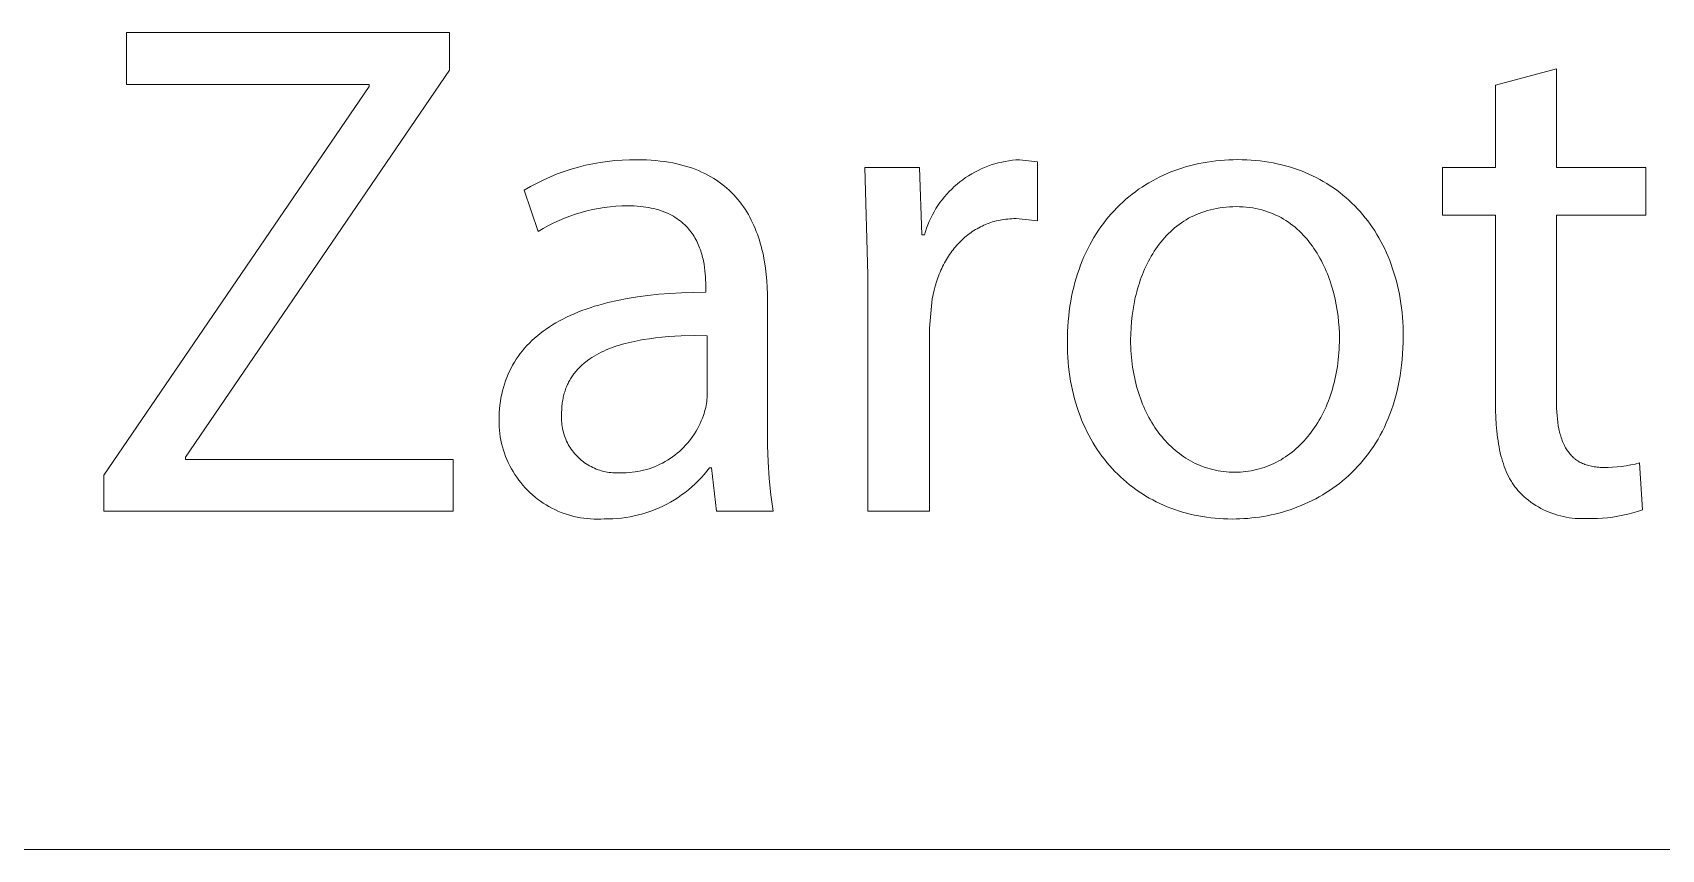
# Model space of a CAD drawing. Header units: millimetres. Extents: x 2840 to 6121, y 744 to 3036.
# Drawn here: x 5565.2 to 5640.5, y 744.1 to 781.8 of the extents above; entities that cross this region are included whole.
import ezdxf

# ---------------------------------------------------------------- set-up
doc = ezdxf.new("R2010")
doc.units = ezdxf.units.MM
doc.header["$MEASUREMENT"] = 0
doc.layers.add('Domyślny', color=7, linetype='Continuous', true_color=0x000000)

msp = doc.modelspace()

# ---------------------------------------------------------------- linework, layer by layer
at = {"layer": 'Domyślny', "color": 18, "lineweight": 15, "true_color": 0x000000}
for p, q in [((5569.53, 779.434), (5569.53, 781.827)), ((5569.53, 781.827), (5584.477, 781.827)), ((5584.477, 781.827), (5584.477, 780.09)), ((5584.477, 780.09), (5572.261, 762.193)), ((5632.861, 779.398), (5635.68, 780.152)), ((5635.68, 780.152), (5635.68, 775.596)), ((5568.481, 761.363), (5580.762, 779.336)), ((5580.762, 779.434), (5569.53, 779.434)), ((5580.762, 779.336), (5580.762, 779.434)), ((5632.861, 775.596), (5632.861, 779.398)), ((5589.463, 775.289), (5589.785, 775.406)), ((5589.785, 775.406), (5590.11, 775.512)), ((5590.11, 775.512), (5590.439, 775.607)), ((5590.439, 775.607), (5590.771, 775.691)), ((5590.771, 775.691), (5591.106, 775.763)), ((5591.106, 775.763), (5591.443, 775.823)), ((5591.443, 775.823), (5591.782, 775.872)), ((5591.782, 775.872), (5592.122, 775.908)), ((5592.122, 775.908), (5592.464, 775.933)), ((5592.464, 775.933), (5592.806, 775.947)), ((5592.806, 775.947), (5593.149, 775.948)), ((5593.149, 775.948), (5593.373, 775.945)), ((5593.373, 775.945), (5593.593, 775.938)), ((5593.593, 775.938), (5593.807, 775.926)), ((5593.807, 775.926), (5594.016, 775.91)), ((5594.016, 775.91), (5594.22, 775.889)), ((5594.22, 775.889), (5594.419, 775.863)), ((5594.419, 775.863), (5594.612, 775.833)), ((5594.612, 775.833), (5594.801, 775.799)), ((5594.801, 775.799), (5594.985, 775.76)), ((5594.985, 775.76), (5595.164, 775.718)), ((5595.164, 775.718), (5595.338, 775.671)), ((5595.338, 775.671), (5595.508, 775.62)), ((5595.508, 775.62), (5595.672, 775.566)), ((5595.672, 775.566), (5595.833, 775.507)), ((5595.833, 775.507), (5595.988, 775.445)), ((5595.988, 775.445), (5596.139, 775.379)), ((5596.139, 775.379), (5596.286, 775.31)), ((5596.286, 775.31), (5596.428, 775.237)), ((5603.82, 770.625), (5603.689, 775.596)), ((5603.689, 775.596), (5606.213, 775.596)), ((5606.213, 775.596), (5606.322, 772.471)), ((5608.631, 775.296), (5608.776, 775.378)), ((5608.776, 775.378), (5608.924, 775.454)), ((5608.924, 775.454), (5609.074, 775.525)), ((5609.074, 775.525), (5609.227, 775.591)), ((5609.227, 775.591), (5609.382, 775.652)), ((5609.382, 775.652), (5609.539, 775.707)), ((5609.539, 775.707), (5609.698, 775.757)), ((5609.698, 775.757), (5609.859, 775.801)), ((5609.859, 775.801), (5610.021, 775.839)), ((5610.021, 775.839), (5610.184, 775.872)), ((5610.184, 775.872), (5610.348, 775.899)), ((5610.348, 775.899), (5610.514, 775.92)), ((5610.514, 775.92), (5610.679, 775.936)), ((5610.679, 775.936), (5610.845, 775.946)), ((5610.845, 775.946), (5611.676, 775.858)), ((5611.676, 775.858), (5611.676, 773.127)), ((5617.5, 775.233), (5617.674, 775.31)), ((5617.674, 775.31), (5617.85, 775.382)), ((5617.85, 775.382), (5618.028, 775.451)), ((5618.028, 775.451), (5618.208, 775.515)), ((5618.208, 775.515), (5618.391, 775.574)), ((5618.391, 775.574), (5618.575, 775.63)), ((5618.575, 775.63), (5618.762, 775.681)), ((5618.762, 775.681), (5618.951, 775.728)), ((5618.951, 775.728), (5619.141, 775.77)), ((5619.141, 775.77), (5619.334, 775.808)), ((5619.334, 775.808), (5619.528, 775.842)), ((5619.528, 775.842), (5619.724, 775.871)), ((5619.724, 775.871), (5619.922, 775.896)), ((5619.922, 775.896), (5620.121, 775.916)), ((5620.121, 775.916), (5620.322, 775.932)), ((5620.322, 775.932), (5620.524, 775.943)), ((5620.524, 775.943), (5620.728, 775.95)), ((5620.728, 775.95), (5620.933, 775.952)), ((5620.933, 775.952), (5621.146, 775.95)), ((5621.146, 775.95), (5621.357, 775.943)), ((5621.357, 775.943), (5621.566, 775.931)), ((5621.566, 775.931), (5621.772, 775.914)), ((5621.772, 775.914), (5621.976, 775.892)), ((5621.976, 775.892), (5622.178, 775.866)), ((5622.178, 775.866), (5622.377, 775.835)), ((5622.377, 775.835), (5622.574, 775.8)), ((5622.574, 775.8), (5622.768, 775.76)), ((5622.768, 775.76), (5622.96, 775.716)), ((5622.96, 775.716), (5623.149, 775.667)), ((5623.149, 775.667), (5623.336, 775.614)), ((5623.336, 775.614), (5623.52, 775.556)), ((5623.52, 775.556), (5623.702, 775.494)), ((5623.702, 775.494), (5623.881, 775.428)), ((5623.881, 775.428), (5624.057, 775.357)), ((5624.057, 775.357), (5624.23, 775.283)), ((5630.403, 773.389), (5630.403, 775.596)), ((5630.403, 775.596), (5632.861, 775.596)), ((5635.68, 775.596), (5639.821, 775.596)), ((5639.821, 775.596), (5639.821, 773.389)), ((5587.926, 774.538), (5588.223, 774.71)), ((5588.223, 774.71), (5588.525, 774.87)), ((5588.525, 774.87), (5588.833, 775.021)), ((5588.833, 775.021), (5589.145, 775.16)), ((5589.145, 775.16), (5589.463, 775.289)), ((5596.428, 775.237), (5596.566, 775.16)), ((5596.566, 775.16), (5596.7, 775.08)), ((5596.7, 775.08), (5596.829, 774.997)), ((5596.829, 774.997), (5596.954, 774.911)), ((5596.954, 774.911), (5597.075, 774.822)), ((5597.075, 774.822), (5597.192, 774.729)), ((5597.192, 774.729), (5597.305, 774.634)), ((5597.305, 774.634), (5597.414, 774.536)), ((5607.589, 774.474), (5607.706, 774.592)), ((5607.706, 774.592), (5607.827, 774.706)), ((5607.827, 774.706), (5607.952, 774.816)), ((5607.952, 774.816), (5608.081, 774.922)), ((5608.081, 774.922), (5608.214, 775.022)), ((5608.214, 775.022), (5608.349, 775.119)), ((5608.349, 775.119), (5608.489, 775.21)), ((5608.489, 775.21), (5608.631, 775.296)), ((5616.202, 774.471), (5616.355, 774.58)), ((5616.355, 774.58), (5616.511, 774.686)), ((5616.511, 774.686), (5616.669, 774.787)), ((5616.669, 774.787), (5616.83, 774.885)), ((5616.83, 774.885), (5616.994, 774.978)), ((5616.994, 774.978), (5617.16, 775.067)), ((5617.16, 775.067), (5617.329, 775.152)), ((5617.329, 775.152), (5617.5, 775.233)), ((5624.23, 775.283), (5624.401, 775.204)), ((5624.401, 775.204), (5624.569, 775.121)), ((5624.569, 775.121), (5624.734, 775.033)), ((5624.734, 775.033), (5624.896, 774.942)), ((5624.896, 774.942), (5625.055, 774.847)), ((5625.055, 774.847), (5625.211, 774.748)), ((5625.211, 774.748), (5625.364, 774.645)), ((5625.364, 774.645), (5625.514, 774.538)), ((5588.582, 772.626), (5587.926, 774.538)), ((5592.45, 773.812), (5592.177, 773.798)), ((5592.723, 773.817), (5592.45, 773.812)), ((5592.873, 773.816), (5592.723, 773.817)), ((5593.018, 773.81), (5592.873, 773.816)), ((5593.16, 773.802), (5593.018, 773.81)), ((5593.298, 773.79), (5593.16, 773.802)), ((5597.414, 774.536), (5597.519, 774.434)), ((5597.519, 774.434), (5597.621, 774.331)), ((5597.621, 774.331), (5597.718, 774.224)), ((5597.718, 774.224), (5597.812, 774.115)), ((5597.812, 774.115), (5597.902, 774.004)), ((5597.902, 774.004), (5597.989, 773.89)), ((5597.989, 773.89), (5598.072, 773.773)), ((5606.978, 773.686), (5607.068, 773.826)), ((5607.068, 773.826), (5607.163, 773.963)), ((5607.163, 773.963), (5607.263, 774.096)), ((5607.263, 774.096), (5607.367, 774.226)), ((5607.367, 774.226), (5607.476, 774.352)), ((5607.476, 774.352), (5607.589, 774.474)), ((5615.347, 773.729), (5615.482, 773.862)), ((5615.482, 773.862), (5615.62, 773.992)), ((5615.62, 773.992), (5615.761, 774.118)), ((5615.761, 774.118), (5615.905, 774.239)), ((5615.905, 774.239), (5616.052, 774.357)), ((5616.052, 774.357), (5616.202, 774.471)), ((5625.514, 774.538), (5625.661, 774.427)), ((5625.661, 774.427), (5625.805, 774.312)), ((5625.805, 774.312), (5625.945, 774.194)), ((5625.945, 774.194), (5626.083, 774.072)), ((5626.083, 774.072), (5626.217, 773.946)), ((5626.217, 773.946), (5626.348, 773.817)), ((5626.348, 773.817), (5626.476, 773.684)), ((5589.544, 773.139), (5589.297, 773.023)), ((5589.795, 773.246), (5589.544, 773.139)), ((5590.05, 773.344), (5589.795, 773.246)), ((5590.308, 773.433), (5590.05, 773.344)), ((5590.568, 773.513), (5590.308, 773.433)), ((5590.832, 773.583), (5590.568, 773.513)), ((5591.098, 773.645), (5590.832, 773.583)), ((5591.365, 773.697), (5591.098, 773.645)), ((5591.635, 773.74), (5591.365, 773.697)), ((5591.906, 773.774), (5591.635, 773.74)), ((5592.177, 773.798), (5591.906, 773.774)), ((5593.431, 773.776), (5593.298, 773.79)), ((5593.561, 773.758), (5593.431, 773.776)), ((5593.687, 773.737), (5593.561, 773.758)), ((5593.809, 773.713), (5593.687, 773.737)), ((5593.927, 773.687), (5593.809, 773.713)), ((5594.042, 773.657), (5593.927, 773.687)), ((5594.153, 773.625), (5594.042, 773.657)), ((5594.26, 773.591), (5594.153, 773.625)), ((5594.364, 773.554), (5594.26, 773.591)), ((5594.464, 773.514), (5594.364, 773.554)), ((5594.561, 773.472), (5594.464, 773.514)), ((5594.655, 773.428), (5594.561, 773.472)), ((5594.745, 773.381), (5594.655, 773.428)), ((5594.832, 773.333), (5594.745, 773.381)), ((5594.916, 773.282), (5594.832, 773.333)), ((5594.997, 773.23), (5594.916, 773.282)), ((5595.074, 773.175), (5594.997, 773.23)), ((5595.149, 773.119), (5595.074, 773.175)), ((5595.221, 773.061), (5595.149, 773.119)), ((5595.289, 773.001), (5595.221, 773.061)), ((5598.072, 773.773), (5598.151, 773.655)), ((5598.151, 773.655), (5598.227, 773.534)), ((5598.227, 773.534), (5598.3, 773.411)), ((5598.3, 773.411), (5598.369, 773.287)), ((5598.369, 773.287), (5598.435, 773.16)), ((5598.435, 773.16), (5598.498, 773.031)), ((5606.603, 772.944), (5606.668, 773.097)), ((5606.668, 773.097), (5606.738, 773.248)), ((5606.738, 773.248), (5606.813, 773.397)), ((5606.813, 773.397), (5606.893, 773.543)), ((5606.893, 773.543), (5606.978, 773.686)), ((5609.599, 773.069), (5609.515, 773.042)), ((5609.684, 773.093), (5609.599, 773.069)), ((5609.77, 773.116), (5609.684, 773.093)), ((5609.856, 773.136), (5609.77, 773.116)), ((5609.944, 773.155), (5609.856, 773.136)), ((5610.033, 773.171), (5609.944, 773.155)), ((5610.123, 773.185), (5610.033, 773.171)), ((5610.214, 773.197), (5610.123, 773.185)), ((5610.306, 773.207), (5610.214, 773.197)), ((5610.398, 773.215), (5610.306, 773.207)), ((5610.492, 773.221), (5610.398, 773.215)), ((5610.586, 773.224), (5610.492, 773.221)), ((5610.682, 773.225), (5610.586, 773.224)), ((5611.676, 773.127), (5610.682, 773.225)), ((5614.723, 773.003), (5614.841, 773.156)), ((5614.841, 773.156), (5614.963, 773.305)), ((5614.963, 773.305), (5615.088, 773.45)), ((5615.088, 773.45), (5615.216, 773.591)), ((5615.216, 773.591), (5615.347, 773.729)), ((5618.44, 773.102), (5618.331, 773.03)), ((5618.552, 773.172), (5618.44, 773.102)), ((5618.667, 773.238), (5618.552, 773.172)), ((5618.784, 773.3), (5618.667, 773.238)), ((5618.904, 773.359), (5618.784, 773.3)), ((5619.026, 773.415), (5618.904, 773.359)), ((5619.151, 773.467), (5619.026, 773.415)), ((5619.279, 773.515), (5619.151, 773.467)), ((5619.41, 773.559), (5619.279, 773.515)), ((5619.543, 773.6), (5619.41, 773.559)), ((5619.679, 773.636), (5619.543, 773.6)), ((5619.818, 773.669), (5619.679, 773.636)), ((5619.96, 773.697), (5619.818, 773.669)), ((5620.104, 773.722), (5619.96, 773.697)), ((5620.251, 773.742), (5620.104, 773.722)), ((5620.401, 773.757), (5620.251, 773.742)), ((5620.554, 773.769), (5620.401, 773.757)), ((5620.709, 773.776), (5620.554, 773.769)), ((5620.868, 773.778), (5620.709, 773.776)), ((5621.027, 773.775), (5620.868, 773.778)), ((5621.182, 773.768), (5621.027, 773.775)), ((5621.335, 773.756), (5621.182, 773.768)), ((5621.485, 773.739), (5621.335, 773.756)), ((5621.632, 773.718), (5621.485, 773.739)), ((5621.776, 773.691), (5621.632, 773.718)), ((5621.917, 773.661), (5621.776, 773.691)), ((5622.055, 773.626), (5621.917, 773.661)), ((5622.19, 773.587), (5622.055, 773.626)), ((5622.322, 773.544), (5622.19, 773.587)), ((5622.452, 773.497), (5622.322, 773.544)), ((5622.578, 773.446), (5622.452, 773.497)), ((5622.702, 773.391), (5622.578, 773.446)), ((5622.823, 773.332), (5622.702, 773.391)), ((5622.941, 773.269), (5622.823, 773.332)), ((5623.057, 773.203), (5622.941, 773.269)), ((5623.169, 773.134), (5623.057, 773.203)), ((5623.279, 773.061), (5623.169, 773.134)), ((5623.386, 772.985), (5623.279, 773.061)), ((5626.476, 773.684), (5626.6, 773.547)), ((5626.6, 773.547), (5626.721, 773.407)), ((5626.721, 773.407), (5626.838, 773.263)), ((5626.838, 773.263), (5626.952, 773.116)), ((5626.952, 773.116), (5627.063, 772.966)), ((5632.861, 773.389), (5630.403, 773.389)), ((5632.861, 764.714), (5632.861, 773.389)), ((5639.821, 773.389), (5635.68, 773.389)), ((5635.68, 773.389), (5635.68, 764.823)), ((5588.815, 772.767), (5588.582, 772.626)), ((5589.054, 772.899), (5588.815, 772.767)), ((5589.297, 773.023), (5589.054, 772.899)), ((5595.355, 772.939), (5595.289, 773.001)), ((5595.418, 772.877), (5595.355, 772.939)), ((5595.479, 772.812), (5595.418, 772.877)), ((5595.537, 772.747), (5595.479, 772.812)), ((5595.592, 772.68), (5595.537, 772.747)), ((5595.644, 772.612), (5595.592, 772.68)), ((5595.695, 772.542), (5595.644, 772.612)), ((5595.742, 772.472), (5595.695, 772.542)), ((5595.787, 772.401), (5595.742, 772.472)), ((5595.83, 772.329), (5595.787, 772.401)), ((5595.871, 772.256), (5595.83, 772.329)), ((5598.498, 773.031), (5598.558, 772.901)), ((5598.558, 772.901), (5598.615, 772.769)), ((5598.615, 772.769), (5598.668, 772.635)), ((5598.668, 772.635), (5598.719, 772.5)), ((5598.719, 772.5), (5598.766, 772.364)), ((5598.766, 772.364), (5598.811, 772.226)), ((5606.322, 772.471), (5606.442, 772.471)), ((5606.442, 772.471), (5606.49, 772.631)), ((5606.49, 772.631), (5606.544, 772.788)), ((5606.544, 772.788), (5606.603, 772.944)), ((5608.251, 772.303), (5608.186, 772.244)), ((5608.316, 772.361), (5608.251, 772.303)), ((5608.382, 772.416), (5608.316, 772.361)), ((5608.45, 772.471), (5608.382, 772.416)), ((5608.519, 772.523), (5608.45, 772.471)), ((5608.589, 772.574), (5608.519, 772.523)), ((5608.66, 772.623), (5608.589, 772.574)), ((5608.732, 772.67), (5608.66, 772.623)), ((5608.806, 772.716), (5608.732, 772.67)), ((5608.88, 772.76), (5608.806, 772.716)), ((5608.956, 772.801), (5608.88, 772.76)), ((5609.032, 772.841), (5608.956, 772.801)), ((5609.11, 772.88), (5609.032, 772.841)), ((5609.189, 772.916), (5609.11, 772.88)), ((5609.269, 772.95), (5609.189, 772.916)), ((5609.35, 772.983), (5609.269, 772.95)), ((5609.432, 773.013), (5609.35, 772.983)), ((5609.515, 773.042), (5609.432, 773.013)), ((5614.187, 772.182), (5614.286, 772.354)), ((5614.286, 772.354), (5614.39, 772.522)), ((5614.39, 772.522), (5614.498, 772.686)), ((5614.498, 772.686), (5614.609, 772.846)), ((5614.609, 772.846), (5614.723, 773.003)), ((5617.552, 772.341), (5617.466, 772.242)), ((5617.64, 772.437), (5617.552, 772.341)), ((5617.731, 772.53), (5617.64, 772.437)), ((5617.824, 772.62), (5617.731, 772.53)), ((5617.921, 772.708), (5617.824, 772.62)), ((5618.019, 772.793), (5617.921, 772.708)), ((5618.121, 772.875), (5618.019, 772.793)), ((5618.225, 772.954), (5618.121, 772.875)), ((5618.331, 773.03), (5618.225, 772.954)), ((5623.491, 772.905), (5623.386, 772.985)), ((5623.592, 772.823), (5623.491, 772.905)), ((5623.691, 772.737), (5623.592, 772.823)), ((5623.788, 772.649), (5623.691, 772.737)), ((5623.881, 772.558), (5623.788, 772.649)), ((5623.972, 772.464), (5623.881, 772.558)), ((5624.061, 772.367), (5623.972, 772.464)), ((5624.147, 772.268), (5624.061, 772.367)), ((5627.063, 772.966), (5627.17, 772.812)), ((5627.17, 772.812), (5627.273, 772.655)), ((5627.273, 772.655), (5627.373, 772.495)), ((5627.373, 772.495), (5627.47, 772.331)), ((5627.47, 772.331), (5627.562, 772.164)), ((5595.91, 772.182), (5595.871, 772.256)), ((5595.946, 772.108), (5595.91, 772.182)), ((5595.98, 772.033), (5595.946, 772.108)), ((5596.013, 771.957), (5595.98, 772.033)), ((5596.043, 771.881), (5596.013, 771.957)), ((5596.071, 771.805), (5596.043, 771.881)), ((5596.098, 771.729), (5596.071, 771.805)), ((5596.122, 771.652), (5596.098, 771.729)), ((5596.145, 771.575), (5596.122, 771.652)), ((5596.167, 771.498), (5596.145, 771.575)), ((5598.811, 772.226), (5598.853, 772.086)), ((5598.853, 772.086), (5598.892, 771.946)), ((5598.892, 771.946), (5598.929, 771.804)), ((5598.929, 771.804), (5598.963, 771.661)), ((5598.963, 771.661), (5598.994, 771.518)), ((5607.612, 771.567), (5607.562, 771.491)), ((5607.664, 771.641), (5607.612, 771.567)), ((5607.717, 771.714), (5607.664, 771.641)), ((5607.771, 771.786), (5607.717, 771.714)), ((5607.827, 771.856), (5607.771, 771.786)), ((5607.884, 771.924), (5607.827, 771.856)), ((5607.942, 771.991), (5607.884, 771.924)), ((5608.001, 772.057), (5607.942, 771.991)), ((5608.062, 772.121), (5608.001, 772.057)), ((5608.124, 772.183), (5608.062, 772.121)), ((5608.186, 772.244), (5608.124, 772.183)), ((5613.825, 771.459), (5613.91, 771.645)), ((5613.91, 771.645), (5613.998, 771.828)), ((5613.998, 771.828), (5614.09, 772.007)), ((5614.09, 772.007), (5614.187, 772.182)), ((5617.003, 771.601), (5616.935, 771.486)), ((5617.074, 771.713), (5617.003, 771.601)), ((5617.148, 771.824), (5617.074, 771.713)), ((5617.223, 771.932), (5617.148, 771.824)), ((5617.302, 772.038), (5617.223, 771.932)), ((5617.382, 772.141), (5617.302, 772.038)), ((5617.466, 772.242), (5617.382, 772.141)), ((5624.23, 772.166), (5624.147, 772.268)), ((5624.311, 772.062), (5624.23, 772.166)), ((5624.389, 771.956), (5624.311, 772.062)), ((5624.464, 771.848), (5624.389, 771.956)), ((5624.538, 771.738), (5624.464, 771.848)), ((5624.608, 771.625), (5624.538, 771.738)), ((5624.676, 771.511), (5624.608, 771.625)), ((5627.562, 772.164), (5627.651, 771.994)), ((5627.651, 771.994), (5627.736, 771.821)), ((5627.736, 771.821), (5627.817, 771.645)), ((5627.817, 771.645), (5627.895, 771.466)), ((5596.186, 771.421), (5596.167, 771.498)), ((5596.204, 771.345), (5596.186, 771.421)), ((5596.221, 771.268), (5596.204, 771.345)), ((5596.25, 771.116), (5596.221, 771.268)), ((5596.273, 770.966), (5596.25, 771.116)), ((5596.292, 770.818), (5596.273, 770.966)), ((5596.306, 770.673), (5596.292, 770.818)), ((5598.994, 771.518), (5599.023, 771.373)), ((5599.023, 771.373), (5599.049, 771.227)), ((5599.049, 771.227), (5599.094, 770.934)), ((5599.094, 770.934), (5599.13, 770.639)), ((5607.207, 770.837), (5607.169, 770.749)), ((5607.246, 770.923), (5607.207, 770.837)), ((5607.287, 771.008), (5607.246, 770.923)), ((5607.33, 771.092), (5607.287, 771.008)), ((5607.374, 771.174), (5607.33, 771.092)), ((5607.419, 771.255), (5607.374, 771.174)), ((5607.465, 771.335), (5607.419, 771.255)), ((5607.513, 771.414), (5607.465, 771.335)), ((5607.562, 771.491), (5607.513, 771.414)), ((5613.529, 770.678), (5613.597, 770.878)), ((5613.597, 770.878), (5613.669, 771.075)), ((5613.669, 771.075), (5613.745, 771.269)), ((5613.745, 771.269), (5613.825, 771.459)), ((5616.63, 770.886), (5616.577, 770.761)), ((5616.686, 771.009), (5616.63, 770.886)), ((5616.745, 771.131), (5616.686, 771.009)), ((5616.806, 771.252), (5616.745, 771.131)), ((5616.869, 771.37), (5616.806, 771.252)), ((5616.935, 771.486), (5616.869, 771.37)), ((5624.742, 771.395), (5624.676, 771.511)), ((5624.805, 771.277), (5624.742, 771.395)), ((5624.866, 771.158), (5624.805, 771.277)), ((5624.924, 771.037), (5624.866, 771.158)), ((5624.98, 770.915), (5624.924, 771.037)), ((5625.033, 770.791), (5624.98, 770.915)), ((5625.085, 770.667), (5625.033, 770.791)), ((5627.895, 771.466), (5627.968, 771.284)), ((5627.968, 771.284), (5628.038, 771.099)), ((5628.038, 771.099), (5628.104, 770.91)), ((5628.104, 770.91), (5628.166, 770.72)), ((5596.317, 770.532), (5596.306, 770.673)), ((5596.323, 770.394), (5596.317, 770.532)), ((5596.327, 770.262), (5596.323, 770.394)), ((5596.328, 770.135), (5596.327, 770.262)), ((5596.328, 769.818), (5596.328, 770.135)), ((5599.13, 770.639), (5599.157, 770.342)), ((5599.157, 770.342), (5599.176, 770.044)), ((5599.176, 770.044), (5599.187, 769.745)), ((5603.82, 759.699), (5603.82, 770.625)), ((5606.941, 770.104), (5606.889, 769.91)), ((5606.999, 770.294), (5606.941, 770.104)), ((5607.03, 770.387), (5606.999, 770.294)), ((5607.062, 770.48), (5607.03, 770.387)), ((5607.096, 770.571), (5607.062, 770.48)), ((5607.132, 770.66), (5607.096, 770.571)), ((5607.169, 770.749), (5607.132, 770.66)), ((5613.301, 769.84), (5613.352, 770.055)), ((5613.352, 770.055), (5613.406, 770.266)), ((5613.406, 770.266), (5613.466, 770.474)), ((5613.466, 770.474), (5613.529, 770.678)), ((5616.344, 770.114), (5616.305, 769.98)), ((5616.386, 770.246), (5616.344, 770.114)), ((5616.43, 770.376), (5616.386, 770.246)), ((5616.477, 770.506), (5616.43, 770.376)), ((5616.525, 770.634), (5616.477, 770.506)), ((5616.577, 770.761), (5616.525, 770.634)), ((5625.133, 770.541), (5625.085, 770.667)), ((5625.18, 770.414), (5625.133, 770.541)), ((5625.224, 770.286), (5625.18, 770.414)), ((5625.266, 770.158), (5625.224, 770.286)), ((5625.305, 770.028), (5625.266, 770.158)), ((5628.166, 770.72), (5628.223, 770.526)), ((5628.223, 770.526), (5628.277, 770.329)), ((5628.277, 770.329), (5628.327, 770.13)), ((5628.327, 770.13), (5628.372, 769.928)), ((5591.39, 769.23), (5591.597, 769.287)), ((5591.597, 769.287), (5591.808, 769.342)), ((5591.808, 769.342), (5592.244, 769.443)), ((5592.244, 769.443), (5592.696, 769.532)), ((5592.696, 769.532), (5593.166, 769.61)), ((5593.166, 769.61), (5593.652, 769.675)), ((5593.652, 769.675), (5594.154, 769.728)), ((5594.154, 769.728), (5594.673, 769.769)), ((5594.673, 769.769), (5595.209, 769.798)), ((5595.209, 769.798), (5595.76, 769.814)), ((5595.76, 769.814), (5596.328, 769.818)), ((5599.187, 769.745), (5599.191, 769.447)), ((5599.191, 769.447), (5599.191, 763.492)), ((5606.803, 769.51), (5606.683, 768.166)), ((5606.843, 769.712), (5606.803, 769.51)), ((5606.889, 769.91), (5606.843, 769.712)), ((5613.177, 769.175), (5613.214, 769.4)), ((5613.214, 769.4), (5613.255, 769.622)), ((5613.255, 769.622), (5613.301, 769.84)), ((5616.143, 769.3), (5616.094, 769.023)), ((5616.2, 769.575), (5616.143, 769.3)), ((5616.233, 769.711), (5616.2, 769.575)), ((5616.268, 769.846), (5616.233, 769.711)), ((5616.305, 769.98), (5616.268, 769.846)), ((5625.377, 769.768), (5625.305, 770.028)), ((5625.441, 769.505), (5625.377, 769.768)), ((5625.495, 769.242), (5625.441, 769.505)), ((5628.372, 769.928), (5628.414, 769.724)), ((5628.414, 769.724), (5628.451, 769.516)), ((5628.451, 769.516), (5628.484, 769.306)), ((5628.484, 769.306), (5628.512, 769.094)), ((5589.559, 768.491), (5589.722, 768.578)), ((5589.722, 768.578), (5589.89, 768.662)), ((5589.89, 768.662), (5590.062, 768.743)), ((5590.062, 768.743), (5590.238, 768.821)), ((5590.238, 768.821), (5590.419, 768.896)), ((5590.419, 768.896), (5590.605, 768.969)), ((5590.605, 768.969), (5590.795, 769.038)), ((5590.795, 769.038), (5590.989, 769.105)), ((5590.989, 769.105), (5591.187, 769.169)), ((5591.187, 769.169), (5591.39, 769.23)), ((5613.096, 768.48), (5613.118, 768.715)), ((5613.118, 768.715), (5613.146, 768.947)), ((5613.146, 768.947), (5613.177, 769.175)), ((5616.054, 768.743), (5616.023, 768.462)), ((5616.094, 769.023), (5616.054, 768.743)), ((5625.541, 768.978), (5625.495, 769.242)), ((5625.578, 768.715), (5625.541, 768.978)), ((5625.606, 768.453), (5625.578, 768.715)), ((5628.512, 769.094), (5628.537, 768.879)), ((5628.537, 768.879), (5628.557, 768.662)), ((5628.557, 768.662), (5628.572, 768.442)), ((5588.414, 767.696), (5588.541, 767.805)), ((5588.541, 767.805), (5588.673, 767.911)), ((5588.673, 767.911), (5588.809, 768.015)), ((5588.809, 768.015), (5588.95, 768.116)), ((5588.95, 768.116), (5589.095, 768.214)), ((5589.095, 768.214), (5589.245, 768.309)), ((5589.245, 768.309), (5589.4, 768.402)), ((5589.4, 768.402), (5589.559, 768.491)), ((5594.898, 767.786), (5594.6, 767.767)), ((5595.198, 767.8), (5594.898, 767.786)), ((5595.798, 767.813), (5595.198, 767.8)), ((5596.394, 767.808), (5595.798, 767.813)), ((5596.394, 765.044), (5596.394, 767.808)), ((5606.683, 768.166), (5606.683, 759.699)), ((5613.058, 767.755), (5613.066, 768)), ((5613.066, 768), (5613.078, 768.242)), ((5613.078, 768.242), (5613.096, 768.48)), ((5615.988, 767.898), (5615.984, 767.616)), ((5616.001, 768.18), (5615.988, 767.898)), ((5616.023, 768.462), (5616.001, 768.18)), ((5625.626, 768.193), (5625.606, 768.453)), ((5625.638, 767.935), (5625.626, 768.193)), ((5625.642, 767.681), (5625.638, 767.935)), ((5628.572, 768.442), (5628.583, 768.22)), ((5628.583, 768.22), (5628.59, 767.995)), ((5628.59, 767.995), (5628.592, 767.769)), ((5587.748, 766.982), (5587.848, 767.108)), ((5587.848, 767.108), (5587.952, 767.231)), ((5587.952, 767.231), (5588.06, 767.351)), ((5588.06, 767.351), (5588.174, 767.469)), ((5588.174, 767.469), (5588.292, 767.584)), ((5588.292, 767.584), (5588.414, 767.696)), ((5591.493, 767.044), (5591.381, 766.987)), ((5591.608, 767.099), (5591.493, 767.044)), ((5591.725, 767.151), (5591.608, 767.099)), ((5591.844, 767.2), (5591.725, 767.151)), ((5591.966, 767.248), (5591.844, 767.2)), ((5592.09, 767.293), (5591.966, 767.248)), ((5592.217, 767.336), (5592.09, 767.293)), ((5592.345, 767.376), (5592.217, 767.336)), ((5592.475, 767.415), (5592.345, 767.376)), ((5592.607, 767.451), (5592.475, 767.415)), ((5592.877, 767.518), (5592.607, 767.451)), ((5593.152, 767.577), (5592.877, 767.518)), ((5593.433, 767.629), (5593.152, 767.577)), ((5593.72, 767.673), (5593.433, 767.629)), ((5594.01, 767.711), (5593.72, 767.673)), ((5594.304, 767.742), (5594.01, 767.711)), ((5594.6, 767.767), (5594.304, 767.742)), ((5613.056, 767.506), (5613.058, 767.755)), ((5613.058, 767.272), (5613.056, 767.506)), ((5613.065, 767.041), (5613.058, 767.272)), ((5613.077, 766.812), (5613.065, 767.041)), ((5615.984, 767.616), (5615.985, 767.453)), ((5615.985, 767.453), (5615.99, 767.292)), ((5615.99, 767.292), (5615.997, 767.131)), ((5615.997, 767.131), (5616.007, 766.973)), ((5625.605, 766.86), (5625.618, 767.021)), ((5625.618, 767.021), (5625.629, 767.184)), ((5625.629, 767.184), (5625.636, 767.348)), ((5625.636, 767.348), (5625.641, 767.514)), ((5625.641, 767.514), (5625.642, 767.681)), ((5628.581, 767.228), (5628.566, 766.965)), ((5628.59, 767.496), (5628.581, 767.228)), ((5628.592, 767.769), (5628.59, 767.496)), ((5587.251, 766.171), (5587.322, 766.313)), ((5587.322, 766.313), (5587.398, 766.452)), ((5587.398, 766.452), (5587.479, 766.589)), ((5587.479, 766.589), (5587.564, 766.722)), ((5587.564, 766.722), (5587.654, 766.854)), ((5587.654, 766.854), (5587.748, 766.982)), ((5590.422, 766.274), (5590.383, 766.231)), ((5590.463, 766.316), (5590.422, 766.274)), ((5590.504, 766.358), (5590.463, 766.316)), ((5590.545, 766.399), (5590.504, 766.358)), ((5590.588, 766.439), (5590.545, 766.399)), ((5590.632, 766.478), (5590.588, 766.439)), ((5590.676, 766.517), (5590.632, 766.478)), ((5590.722, 766.555), (5590.676, 766.517)), ((5590.768, 766.592), (5590.722, 766.555)), ((5590.862, 766.665), (5590.768, 766.592)), ((5590.96, 766.734), (5590.862, 766.665)), ((5591.061, 766.801), (5590.96, 766.734)), ((5591.165, 766.866), (5591.061, 766.801)), ((5591.271, 766.928), (5591.165, 766.866)), ((5591.381, 766.987), (5591.271, 766.928)), ((5613.094, 766.586), (5613.077, 766.812)), ((5613.115, 766.364), (5613.094, 766.586)), ((5613.141, 766.143), (5613.115, 766.364)), ((5616.007, 766.973), (5616.02, 766.815)), ((5616.02, 766.815), (5616.036, 766.659)), ((5616.036, 766.659), (5616.054, 766.505)), ((5616.054, 766.505), (5616.076, 766.352)), ((5616.076, 766.352), (5616.1, 766.201)), ((5625.523, 766.232), (5625.548, 766.387)), ((5625.548, 766.387), (5625.57, 766.543)), ((5625.57, 766.543), (5625.589, 766.701)), ((5625.589, 766.701), (5625.605, 766.86)), ((5628.52, 766.454), (5628.489, 766.205)), ((5628.546, 766.707), (5628.52, 766.454)), ((5628.566, 766.965), (5628.546, 766.707)), ((5586.969, 765.421), (5587.016, 765.576)), ((5587.016, 765.576), (5587.067, 765.729)), ((5587.067, 765.729), (5587.124, 765.879)), ((5587.124, 765.879), (5587.185, 766.026)), ((5587.185, 766.026), (5587.251, 766.171)), ((5589.934, 765.55), (5589.91, 765.495)), ((5589.96, 765.604), (5589.934, 765.55)), ((5589.986, 765.657), (5589.96, 765.604)), ((5590.014, 765.709), (5589.986, 765.657)), ((5590.042, 765.76), (5590.014, 765.709)), ((5590.072, 765.811), (5590.042, 765.76)), ((5590.103, 765.861), (5590.072, 765.811)), ((5590.134, 765.91), (5590.103, 765.861)), ((5590.167, 765.958), (5590.134, 765.91)), ((5590.201, 766.005), (5590.167, 765.958)), ((5590.235, 766.052), (5590.201, 766.005)), ((5590.271, 766.098), (5590.235, 766.052)), ((5590.307, 766.143), (5590.271, 766.098)), ((5590.345, 766.188), (5590.307, 766.143)), ((5590.383, 766.231), (5590.345, 766.188)), ((5613.172, 765.926), (5613.141, 766.143)), ((5613.207, 765.712), (5613.172, 765.926)), ((5613.246, 765.501), (5613.207, 765.712)), ((5616.1, 766.201), (5616.127, 766.051)), ((5616.127, 766.051), (5616.156, 765.903)), ((5616.156, 765.903), (5616.188, 765.757)), ((5616.188, 765.757), (5616.223, 765.612)), ((5616.223, 765.612), (5616.26, 765.469)), ((5625.359, 765.488), (5625.397, 765.633)), ((5625.397, 765.633), (5625.433, 765.78)), ((5625.433, 765.78), (5625.466, 765.929)), ((5625.466, 765.929), (5625.496, 766.08)), ((5625.496, 766.08), (5625.523, 766.232)), ((5628.41, 765.722), (5628.363, 765.487)), ((5628.452, 765.961), (5628.41, 765.722)), ((5628.489, 766.205), (5628.452, 765.961)), ((5586.808, 764.606), (5586.83, 764.774)), ((5586.83, 764.774), (5586.857, 764.94)), ((5586.857, 764.94), (5586.89, 765.103)), ((5586.89, 765.103), (5586.927, 765.263)), ((5586.927, 765.263), (5586.969, 765.421)), ((5589.704, 764.775), (5589.695, 764.709)), ((5589.715, 764.84), (5589.704, 764.775)), ((5589.727, 764.903), (5589.715, 764.84)), ((5589.74, 764.967), (5589.727, 764.903)), ((5589.754, 765.029), (5589.74, 764.967)), ((5589.77, 765.09), (5589.754, 765.029)), ((5589.786, 765.15), (5589.77, 765.09)), ((5589.804, 765.21), (5589.786, 765.15)), ((5589.823, 765.269), (5589.804, 765.21)), ((5589.843, 765.327), (5589.823, 765.269)), ((5589.864, 765.384), (5589.843, 765.327)), ((5589.886, 765.44), (5589.864, 765.384)), ((5589.91, 765.495), (5589.886, 765.44)), ((5596.361, 764.67), (5596.374, 764.763)), ((5596.374, 764.763), (5596.384, 764.856)), ((5596.384, 764.856), (5596.39, 764.95)), ((5596.39, 764.95), (5596.394, 765.044)), ((5613.29, 765.293), (5613.246, 765.501)), ((5613.338, 765.088), (5613.29, 765.293)), ((5613.391, 764.886), (5613.338, 765.088)), ((5613.447, 764.687), (5613.391, 764.886)), ((5616.26, 765.469), (5616.3, 765.328)), ((5616.3, 765.328), (5616.342, 765.189)), ((5616.342, 765.189), (5616.387, 765.052)), ((5616.387, 765.052), (5616.434, 764.917)), ((5616.434, 764.917), (5616.484, 764.783)), ((5616.484, 764.783), (5616.536, 764.652)), ((5625.077, 764.659), (5625.13, 764.792)), ((5625.13, 764.792), (5625.181, 764.927)), ((5625.181, 764.927), (5625.229, 765.064)), ((5625.229, 765.064), (5625.275, 765.203)), ((5625.275, 765.203), (5625.318, 765.344)), ((5625.318, 765.344), (5625.359, 765.488)), ((5628.191, 764.812), (5628.124, 764.596)), ((5628.253, 765.032), (5628.191, 764.812)), ((5628.31, 765.257), (5628.253, 765.032)), ((5628.363, 765.487), (5628.31, 765.257)), ((5635.68, 764.823), (5635.682, 764.64)), ((5586.768, 763.907), (5586.77, 764.086)), ((5586.77, 764.086), (5586.778, 764.262)), ((5586.778, 764.262), (5586.79, 764.435)), ((5586.79, 764.435), (5586.808, 764.606)), ((5589.658, 764.137), (5589.655, 764.049)), ((5589.655, 764.049), (5589.655, 763.961)), ((5589.663, 764.224), (5589.658, 764.137)), ((5589.664, 764.296), (5589.663, 764.224)), ((5589.666, 764.367), (5589.664, 764.296)), ((5589.669, 764.438), (5589.666, 764.367)), ((5589.674, 764.507), (5589.669, 764.438)), ((5589.679, 764.575), (5589.674, 764.507)), ((5589.686, 764.643), (5589.679, 764.575)), ((5589.695, 764.709), (5589.686, 764.643)), ((5596.173, 763.999), (5596.219, 764.126)), ((5596.219, 764.126), (5596.25, 764.214)), ((5596.25, 764.214), (5596.278, 764.304)), ((5596.278, 764.304), (5596.304, 764.394)), ((5596.304, 764.394), (5596.326, 764.486)), ((5596.326, 764.486), (5596.345, 764.577)), ((5596.345, 764.577), (5596.361, 764.67)), ((5613.508, 764.491), (5613.447, 764.687)), ((5613.573, 764.299), (5613.508, 764.491)), ((5613.642, 764.109), (5613.573, 764.299)), ((5613.715, 763.923), (5613.642, 764.109)), ((5616.536, 764.652), (5616.59, 764.523)), ((5616.59, 764.523), (5616.647, 764.396)), ((5616.647, 764.396), (5616.707, 764.271)), ((5616.707, 764.271), (5616.768, 764.148)), ((5616.768, 764.148), (5616.832, 764.028)), ((5616.832, 764.028), (5616.898, 763.909)), ((5624.708, 763.909), (5624.775, 764.028)), ((5624.775, 764.028), (5624.84, 764.15)), ((5624.84, 764.15), (5624.903, 764.274)), ((5624.903, 764.274), (5624.963, 764.4)), ((5624.963, 764.4), (5625.021, 764.528)), ((5625.021, 764.528), (5625.077, 764.659)), ((5627.976, 764.178), (5627.896, 763.975)), ((5628.053, 764.384), (5627.976, 764.178)), ((5628.124, 764.596), (5628.053, 764.384)), ((5632.865, 764.369), (5632.861, 764.714)), ((5632.876, 764.034), (5632.865, 764.369)), ((5632.895, 763.711), (5632.876, 764.034)), ((5635.682, 764.64), (5635.687, 764.462)), ((5635.687, 764.462), (5635.696, 764.29)), ((5635.696, 764.29), (5635.708, 764.122)), ((5635.708, 764.122), (5635.724, 763.959)), ((5586.769, 763.751), (5586.768, 763.907)), ((5586.775, 763.595), (5586.769, 763.751)), ((5586.787, 763.439), (5586.775, 763.595)), ((5586.804, 763.284), (5586.787, 763.439)), ((5586.827, 763.13), (5586.804, 763.284)), ((5589.655, 763.961), (5589.659, 763.873)), ((5589.659, 763.873), (5589.665, 763.786)), ((5589.665, 763.786), (5589.675, 763.698)), ((5589.675, 763.698), (5589.687, 763.611)), ((5589.687, 763.611), (5589.703, 763.525)), ((5589.703, 763.525), (5589.721, 763.439)), ((5589.721, 763.439), (5589.743, 763.354)), ((5589.743, 763.354), (5589.767, 763.269)), ((5589.767, 763.269), (5589.794, 763.186)), ((5595.733, 763.166), (5595.808, 763.278)), ((5595.808, 763.278), (5595.879, 763.393)), ((5595.879, 763.393), (5595.946, 763.51)), ((5595.946, 763.51), (5596.009, 763.629)), ((5596.009, 763.629), (5596.068, 763.751)), ((5596.068, 763.751), (5596.122, 763.874)), ((5596.122, 763.874), (5596.173, 763.999)), ((5599.191, 763.492), (5599.192, 762.732)), ((5613.792, 763.74), (5613.715, 763.923)), ((5613.873, 763.56), (5613.792, 763.74)), ((5613.957, 763.384), (5613.873, 763.56)), ((5614.046, 763.211), (5613.957, 763.384)), ((5616.898, 763.909), (5616.966, 763.793)), ((5616.966, 763.793), (5617.037, 763.68)), ((5617.037, 763.68), (5617.109, 763.568)), ((5617.109, 763.568), (5617.184, 763.46)), ((5617.184, 763.46), (5617.261, 763.353)), ((5617.261, 763.353), (5617.34, 763.249)), ((5624.259, 763.245), (5624.339, 763.35)), ((5624.339, 763.35), (5624.417, 763.456)), ((5624.417, 763.456), (5624.493, 763.566)), ((5624.493, 763.566), (5624.567, 763.678)), ((5624.567, 763.678), (5624.638, 763.792)), ((5624.638, 763.792), (5624.708, 763.909)), ((5627.628, 763.396), (5627.53, 763.212)), ((5627.721, 763.585), (5627.628, 763.396)), ((5627.811, 763.778), (5627.721, 763.585)), ((5627.896, 763.975), (5627.811, 763.778)), ((5632.922, 763.398), (5632.895, 763.711)), ((5632.957, 763.097), (5632.922, 763.398)), ((5635.724, 763.959), (5635.743, 763.802)), ((5635.743, 763.802), (5635.767, 763.65)), ((5635.767, 763.65), (5635.794, 763.504)), ((5635.794, 763.504), (5635.809, 763.433)), ((5635.809, 763.433), (5635.825, 763.363)), ((5635.825, 763.363), (5635.843, 763.294)), ((5635.843, 763.294), (5635.861, 763.227)), ((5586.855, 762.976), (5586.827, 763.13)), ((5586.888, 762.823), (5586.855, 762.976)), ((5586.926, 762.672), (5586.888, 762.823)), ((5586.97, 762.522), (5586.926, 762.672)), ((5587.018, 762.374), (5586.97, 762.522)), ((5589.794, 763.186), (5589.824, 763.103)), ((5589.824, 763.103), (5589.857, 763.022)), ((5589.857, 763.022), (5589.893, 762.941)), ((5589.893, 762.941), (5589.931, 762.862)), ((5589.931, 762.862), (5589.972, 762.785)), ((5589.972, 762.785), (5590.016, 762.708)), ((5590.016, 762.708), (5590.062, 762.634)), ((5590.062, 762.634), (5590.111, 762.561)), ((5590.111, 762.561), (5590.163, 762.489)), ((5595.108, 762.461), (5595.208, 762.552)), ((5595.208, 762.552), (5595.304, 762.647)), ((5595.304, 762.647), (5595.397, 762.744)), ((5595.397, 762.744), (5595.486, 762.845)), ((5595.486, 762.845), (5595.572, 762.949)), ((5595.572, 762.949), (5595.655, 763.056)), ((5595.655, 763.056), (5595.733, 763.166)), ((5599.192, 762.732), (5599.217, 761.971)), ((5614.138, 763.041), (5614.046, 763.211)), ((5614.234, 762.875), (5614.138, 763.041)), ((5614.334, 762.712), (5614.234, 762.875)), ((5614.437, 762.552), (5614.334, 762.712)), ((5614.544, 762.397), (5614.437, 762.552)), ((5617.34, 763.249), (5617.421, 763.148)), ((5617.421, 763.148), (5617.504, 763.049)), ((5617.504, 763.049), (5617.589, 762.953)), ((5617.589, 762.953), (5617.676, 762.86)), ((5617.676, 762.86), (5617.765, 762.769)), ((5617.765, 762.769), (5617.856, 762.681)), ((5617.856, 762.681), (5617.949, 762.596)), ((5617.949, 762.596), (5618.044, 762.514)), ((5618.044, 762.514), (5618.14, 762.435)), ((5623.451, 762.43), (5623.549, 762.509)), ((5623.549, 762.509), (5623.644, 762.591)), ((5623.644, 762.591), (5623.737, 762.676)), ((5623.737, 762.676), (5623.829, 762.764)), ((5623.829, 762.764), (5623.919, 762.855)), ((5623.919, 762.855), (5624.007, 762.948)), ((5624.007, 762.948), (5624.093, 763.045)), ((5624.093, 763.045), (5624.177, 763.144)), ((5624.177, 763.144), (5624.259, 763.245)), ((5627.101, 762.521), (5626.984, 762.36)), ((5627.214, 762.688), (5627.101, 762.521)), ((5627.323, 762.858), (5627.214, 762.688)), ((5627.429, 763.033), (5627.323, 762.858)), ((5627.53, 763.212), (5627.429, 763.033)), ((5632.978, 762.951), (5632.957, 763.097)), ((5633.001, 762.807), (5632.978, 762.951)), ((5633.026, 762.667), (5633.001, 762.807)), ((5633.053, 762.529), (5633.026, 762.667)), ((5633.083, 762.394), (5633.053, 762.529)), ((5635.861, 763.227), (5635.88, 763.161)), ((5635.88, 763.161), (5635.901, 763.097)), ((5635.901, 763.097), (5635.922, 763.034)), ((5635.922, 763.034), (5635.945, 762.972)), ((5635.945, 762.972), (5635.968, 762.912)), ((5635.968, 762.912), (5635.993, 762.853)), ((5635.993, 762.853), (5636.019, 762.796)), ((5636.019, 762.796), (5636.046, 762.74)), ((5636.046, 762.74), (5636.074, 762.685)), ((5636.074, 762.685), (5636.103, 762.632)), ((5636.103, 762.632), (5636.133, 762.58)), ((5636.133, 762.58), (5636.165, 762.53)), ((5636.165, 762.53), (5636.198, 762.481)), ((5572.261, 762.193), (5572.261, 762.084)), ((5572.261, 762.084), (5584.641, 762.084)), ((5584.641, 762.084), (5584.641, 759.702)), ((5587.072, 762.227), (5587.018, 762.374)), ((5587.131, 762.082), (5587.072, 762.227)), ((5587.195, 761.94), (5587.131, 762.082)), ((5587.263, 761.799), (5587.195, 761.94)), ((5587.337, 761.662), (5587.263, 761.799)), ((5590.163, 762.489), (5590.216, 762.42)), ((5590.216, 762.42), (5590.273, 762.352)), ((5590.273, 762.352), (5590.331, 762.287)), ((5590.331, 762.287), (5590.392, 762.223)), ((5590.392, 762.223), (5590.455, 762.162)), ((5590.455, 762.162), (5590.519, 762.103)), ((5590.519, 762.103), (5590.586, 762.046)), ((5590.586, 762.046), (5590.655, 761.991)), ((5590.655, 761.991), (5590.726, 761.939)), ((5590.726, 761.939), (5590.798, 761.889)), ((5590.798, 761.889), (5590.872, 761.842)), ((5590.872, 761.842), (5590.948, 761.797)), ((5590.948, 761.797), (5591.025, 761.755)), ((5591.025, 761.755), (5591.104, 761.716)), ((5593.84, 761.706), (5593.966, 761.754)), ((5593.966, 761.754), (5594.091, 761.807)), ((5594.091, 761.807), (5594.213, 761.863)), ((5594.213, 761.863), (5594.333, 761.924)), ((5594.333, 761.924), (5594.452, 761.989)), ((5594.452, 761.989), (5594.568, 762.058)), ((5594.568, 762.058), (5594.681, 762.131)), ((5594.681, 762.131), (5594.792, 762.208)), ((5594.792, 762.208), (5594.9, 762.289)), ((5594.9, 762.289), (5595.006, 762.373)), ((5595.006, 762.373), (5595.108, 762.461)), ((5599.217, 761.971), (5599.268, 761.212)), ((5614.654, 762.244), (5614.544, 762.397)), ((5614.767, 762.095), (5614.654, 762.244)), ((5614.884, 761.95), (5614.767, 762.095)), ((5615.004, 761.808), (5614.884, 761.95)), ((5615.128, 761.67), (5615.004, 761.808)), ((5618.14, 762.435), (5618.239, 762.358)), ((5618.239, 762.358), (5618.339, 762.285)), ((5618.339, 762.285), (5618.44, 762.214)), ((5618.44, 762.214), (5618.544, 762.147)), ((5618.544, 762.147), (5618.649, 762.082)), ((5618.649, 762.082), (5618.756, 762.021)), ((5618.756, 762.021), (5618.865, 761.963)), ((5618.865, 761.963), (5618.975, 761.908)), ((5618.975, 761.908), (5619.087, 761.857)), ((5619.087, 761.857), (5619.2, 761.808)), ((5619.2, 761.808), (5619.315, 761.763)), ((5619.315, 761.763), (5619.431, 761.721)), ((5622.16, 761.719), (5622.275, 761.761)), ((5622.275, 761.761), (5622.39, 761.805)), ((5622.39, 761.805), (5622.503, 761.854)), ((5622.503, 761.854), (5622.615, 761.905)), ((5622.615, 761.905), (5622.725, 761.959)), ((5622.725, 761.959), (5622.833, 762.017)), ((5622.833, 762.017), (5622.94, 762.078)), ((5622.94, 762.078), (5623.046, 762.142)), ((5623.046, 762.142), (5623.15, 762.21)), ((5623.15, 762.21), (5623.252, 762.28)), ((5623.252, 762.28), (5623.353, 762.353)), ((5623.353, 762.353), (5623.451, 762.43)), ((5626.484, 761.757), (5626.351, 761.618)), ((5626.614, 761.901), (5626.484, 761.757)), ((5626.741, 762.05), (5626.614, 761.901)), ((5626.864, 762.203), (5626.741, 762.05)), ((5626.984, 762.36), (5626.864, 762.203)), ((5633.115, 762.262), (5633.083, 762.394)), ((5633.15, 762.133), (5633.115, 762.262)), ((5633.187, 762.008), (5633.15, 762.133)), ((5633.226, 761.885), (5633.187, 762.008)), ((5633.268, 761.765), (5633.226, 761.885)), ((5633.312, 761.648), (5633.268, 761.765)), ((5636.198, 762.481), (5636.232, 762.434)), ((5636.232, 762.434), (5636.267, 762.388)), ((5636.267, 762.388), (5636.303, 762.343)), ((5636.303, 762.343), (5636.341, 762.3)), ((5636.341, 762.3), (5636.379, 762.259)), ((5636.379, 762.259), (5636.419, 762.219)), ((5636.419, 762.219), (5636.461, 762.18)), ((5636.461, 762.18), (5636.503, 762.143)), ((5636.503, 762.143), (5636.525, 762.125)), ((5636.525, 762.125), (5636.547, 762.108)), ((5636.547, 762.108), (5636.569, 762.091)), ((5636.569, 762.091), (5636.592, 762.074)), ((5636.592, 762.074), (5636.615, 762.057)), ((5636.615, 762.057), (5636.638, 762.041)), ((5636.638, 762.041), (5636.662, 762.026)), ((5636.662, 762.026), (5636.686, 762.01)), ((5636.686, 762.01), (5636.735, 761.981)), ((5636.735, 761.981), (5636.785, 761.953)), ((5636.785, 761.953), (5636.837, 761.927)), ((5636.837, 761.927), (5636.89, 761.902)), ((5636.89, 761.902), (5636.944, 761.879)), ((5636.944, 761.879), (5637, 761.857)), ((5637, 761.857), (5637.057, 761.837)), ((5637.057, 761.837), (5637.116, 761.818)), ((5637.116, 761.818), (5637.176, 761.801)), ((5637.176, 761.801), (5637.237, 761.786)), ((5637.237, 761.786), (5637.3, 761.772)), ((5637.3, 761.772), (5637.364, 761.76)), ((5637.364, 761.76), (5637.43, 761.75)), ((5637.43, 761.75), (5637.497, 761.741)), ((5638.277, 761.73), (5638.487, 761.745)), ((5638.487, 761.745), (5638.697, 761.768)), ((5638.697, 761.768), (5638.906, 761.797)), ((5638.906, 761.797), (5639.114, 761.834)), ((5639.114, 761.834), (5639.321, 761.877)), ((5639.321, 761.877), (5639.526, 761.928)), ((5639.526, 761.928), (5639.657, 759.764)), ((5568.481, 759.702), (5568.481, 761.363)), ((5587.415, 761.526), (5587.337, 761.662)), ((5587.497, 761.394), (5587.415, 761.526)), ((5587.585, 761.264), (5587.497, 761.394)), ((5587.676, 761.138), (5587.585, 761.264)), ((5587.772, 761.015), (5587.676, 761.138)), ((5587.872, 760.895), (5587.772, 761.015)), ((5591.104, 761.716), (5591.184, 761.679)), ((5591.184, 761.679), (5591.265, 761.645)), ((5591.265, 761.645), (5591.347, 761.614)), ((5591.347, 761.614), (5591.43, 761.586)), ((5591.43, 761.586), (5591.514, 761.561)), ((5591.514, 761.561), (5591.599, 761.538)), ((5591.599, 761.538), (5591.685, 761.519)), ((5591.685, 761.519), (5591.771, 761.502)), ((5591.771, 761.502), (5591.858, 761.489)), ((5591.858, 761.489), (5591.945, 761.478)), ((5591.945, 761.478), (5592.033, 761.471)), ((5592.033, 761.471), (5592.12, 761.466)), ((5592.12, 761.466), (5592.208, 761.465)), ((5592.208, 761.465), (5592.296, 761.466)), ((5592.296, 761.466), (5592.384, 761.471)), ((5592.384, 761.471), (5592.519, 761.469)), ((5592.519, 761.469), (5592.654, 761.472)), ((5592.654, 761.472), (5592.788, 761.48)), ((5592.788, 761.48), (5592.923, 761.493)), ((5592.923, 761.493), (5593.057, 761.509)), ((5593.057, 761.509), (5593.19, 761.531)), ((5593.19, 761.531), (5593.322, 761.557)), ((5593.322, 761.557), (5593.454, 761.588)), ((5593.454, 761.588), (5593.584, 761.623)), ((5593.584, 761.623), (5593.713, 761.662)), ((5593.713, 761.662), (5593.84, 761.706)), ((5595.977, 761.094), (5595.833, 760.954)), ((5596.116, 761.239), (5595.977, 761.094)), ((5596.25, 761.388), (5596.116, 761.239)), ((5596.379, 761.542), (5596.25, 761.388)), ((5596.503, 761.7), (5596.379, 761.542)), ((5596.59, 761.7), (5596.503, 761.7)), ((5596.82, 759.701), (5596.59, 761.7)), ((5599.268, 761.212), (5599.343, 760.455)), ((5615.255, 761.535), (5615.128, 761.67)), ((5615.384, 761.405), (5615.255, 761.535)), ((5615.517, 761.278), (5615.384, 761.405)), ((5615.653, 761.154), (5615.517, 761.278)), ((5615.792, 761.035), (5615.653, 761.154)), ((5615.934, 760.919), (5615.792, 761.035)), ((5619.431, 761.721), (5619.549, 761.683)), ((5619.549, 761.683), (5619.668, 761.648)), ((5619.668, 761.648), (5619.789, 761.617)), ((5619.789, 761.617), (5619.911, 761.589)), ((5619.911, 761.589), (5620.035, 761.565)), ((5620.035, 761.565), (5620.159, 761.545)), ((5620.159, 761.545), (5620.285, 761.528)), ((5620.285, 761.528), (5620.413, 761.514)), ((5620.413, 761.514), (5620.541, 761.505)), ((5620.541, 761.505), (5620.671, 761.499)), ((5620.671, 761.499), (5620.802, 761.497)), ((5620.802, 761.497), (5620.931, 761.499)), ((5620.931, 761.499), (5621.059, 761.505)), ((5621.059, 761.505), (5621.186, 761.514)), ((5621.186, 761.514), (5621.312, 761.527)), ((5621.312, 761.527), (5621.437, 761.544)), ((5621.437, 761.544), (5621.56, 761.564)), ((5621.56, 761.564), (5621.683, 761.588)), ((5621.683, 761.588), (5621.804, 761.616)), ((5621.804, 761.616), (5621.924, 761.647)), ((5621.924, 761.647), (5622.042, 761.681)), ((5622.042, 761.681), (5622.16, 761.719)), ((5625.789, 761.102), (5625.642, 760.983)), ((5625.934, 761.224), (5625.789, 761.102)), ((5626.075, 761.351), (5625.934, 761.224)), ((5626.214, 761.482), (5626.075, 761.351)), ((5626.351, 761.618), (5626.214, 761.482)), ((5633.359, 761.535), (5633.312, 761.648)), ((5633.408, 761.424), (5633.359, 761.535)), ((5633.46, 761.317), (5633.408, 761.424)), ((5633.515, 761.212), (5633.46, 761.317)), ((5633.573, 761.111), (5633.515, 761.212)), ((5633.602, 761.062), (5633.573, 761.111)), ((5633.633, 761.013), (5633.602, 761.062)), ((5633.664, 760.966), (5633.633, 761.013)), ((5637.497, 761.741), (5637.565, 761.733)), ((5637.565, 761.733), (5637.635, 761.727)), ((5637.635, 761.727), (5637.707, 761.723)), ((5637.707, 761.723), (5637.78, 761.721)), ((5637.78, 761.721), (5637.854, 761.72)), ((5637.854, 761.72), (5638.066, 761.721)), ((5638.066, 761.721), (5638.277, 761.73)), ((5587.977, 760.778), (5587.872, 760.895)), ((5588.085, 760.666), (5587.977, 760.778)), ((5588.197, 760.557), (5588.085, 760.666)), ((5588.312, 760.452), (5588.197, 760.557)), ((5588.432, 760.351), (5588.312, 760.452)), ((5588.554, 760.254), (5588.432, 760.351)), ((5588.68, 760.162), (5588.554, 760.254)), ((5595.048, 760.331), (5594.879, 760.222)), ((5595.213, 760.445), (5595.048, 760.331)), ((5595.375, 760.564), (5595.213, 760.445)), ((5595.532, 760.689), (5595.375, 760.564)), ((5595.685, 760.819), (5595.532, 760.689)), ((5595.833, 760.954), (5595.685, 760.819)), ((5599.343, 760.455), (5599.442, 759.701)), ((5616.079, 760.807), (5615.934, 760.919)), ((5616.227, 760.699), (5616.079, 760.807)), ((5616.377, 760.594), (5616.227, 760.699)), ((5616.53, 760.494), (5616.377, 760.594)), ((5616.686, 760.398), (5616.53, 760.494)), ((5616.845, 760.305), (5616.686, 760.398)), ((5617.006, 760.217), (5616.845, 760.305)), ((5624.547, 760.274), (5624.382, 760.189)), ((5624.71, 760.363), (5624.547, 760.274)), ((5624.87, 760.456), (5624.71, 760.363)), ((5625.029, 760.553), (5624.87, 760.456)), ((5625.186, 760.654), (5625.029, 760.553)), ((5625.34, 760.76), (5625.186, 760.654)), ((5625.492, 760.869), (5625.34, 760.76)), ((5625.642, 760.983), (5625.492, 760.869)), ((5633.696, 760.919), (5633.664, 760.966)), ((5633.728, 760.873), (5633.696, 760.919)), ((5633.761, 760.827), (5633.728, 760.873)), ((5633.795, 760.783), (5633.761, 760.827)), ((5633.83, 760.739), (5633.795, 760.783)), ((5633.865, 760.696), (5633.83, 760.739)), ((5633.901, 760.654), (5633.865, 760.696)), ((5633.938, 760.613), (5633.901, 760.654)), ((5633.976, 760.573), (5633.938, 760.613)), ((5634.074, 760.475), (5633.976, 760.573)), ((5634.175, 760.381), (5634.074, 760.475)), ((5634.279, 760.29), (5634.175, 760.381)), ((5634.387, 760.203), (5634.279, 760.29)), ((5584.641, 759.702), (5568.481, 759.702)), ((5588.809, 760.074), (5588.68, 760.162)), ((5588.941, 759.99), (5588.809, 760.074)), ((5589.076, 759.911), (5588.941, 759.99)), ((5589.213, 759.837), (5589.076, 759.911)), ((5589.353, 759.768), (5589.213, 759.837)), ((5589.495, 759.703), (5589.353, 759.768)), ((5589.639, 759.643), (5589.495, 759.703)), ((5589.786, 759.589), (5589.639, 759.643)), ((5589.934, 759.539), (5589.786, 759.589)), ((5590.083, 759.494), (5589.934, 759.539)), ((5590.235, 759.455), (5590.083, 759.494)), ((5593.221, 759.521), (5593.026, 759.475)), ((5593.415, 759.574), (5593.221, 759.521)), ((5593.607, 759.633), (5593.415, 759.574)), ((5593.796, 759.698), (5593.607, 759.633)), ((5593.984, 759.77), (5593.796, 759.698)), ((5594.169, 759.848), (5593.984, 759.77)), ((5594.351, 759.933), (5594.169, 759.848)), ((5594.53, 760.023), (5594.351, 759.933)), ((5594.706, 760.12), (5594.53, 760.023)), ((5594.879, 760.222), (5594.706, 760.12)), ((5599.442, 759.701), (5596.82, 759.701)), ((5606.683, 759.699), (5603.82, 759.699)), ((5617.169, 760.133), (5617.006, 760.217)), ((5617.335, 760.052), (5617.169, 760.133)), ((5617.504, 759.976), (5617.335, 760.052)), ((5617.674, 759.904), (5617.504, 759.976)), ((5617.847, 759.836), (5617.674, 759.904)), ((5618.023, 759.772), (5617.847, 759.836)), ((5618.2, 759.713), (5618.023, 759.772)), ((5618.38, 759.657), (5618.2, 759.713)), ((5618.561, 759.606), (5618.38, 759.657)), ((5618.745, 759.559), (5618.561, 759.606)), ((5618.931, 759.517), (5618.745, 759.559)), ((5619.118, 759.479), (5618.931, 759.517)), ((5622.302, 759.488), (5622.123, 759.456)), ((5622.481, 759.525), (5622.302, 759.488)), ((5622.659, 759.565), (5622.481, 759.525)), ((5622.836, 759.609), (5622.659, 759.565)), ((5623.013, 759.658), (5622.836, 759.609)), ((5623.188, 759.71), (5623.013, 759.658)), ((5623.363, 759.766), (5623.188, 759.71)), ((5623.536, 759.827), (5623.363, 759.766)), ((5623.708, 759.891), (5623.536, 759.827)), ((5623.879, 759.959), (5623.708, 759.891)), ((5624.048, 760.032), (5623.879, 759.959)), ((5624.216, 760.108), (5624.048, 760.032)), ((5624.382, 760.189), (5624.216, 760.108)), ((5634.497, 760.12), (5634.387, 760.203)), ((5634.61, 760.04), (5634.497, 760.12)), ((5634.726, 759.965), (5634.61, 760.04)), ((5634.845, 759.893), (5634.726, 759.965)), ((5634.965, 759.826), (5634.845, 759.893)), ((5635.089, 759.763), (5634.965, 759.826)), ((5635.214, 759.704), (5635.089, 759.763)), ((5635.341, 759.649), (5635.214, 759.704)), ((5635.47, 759.599), (5635.341, 759.649)), ((5635.6, 759.554), (5635.47, 759.599)), ((5635.733, 759.513), (5635.6, 759.554)), ((5635.866, 759.476), (5635.733, 759.513)), ((5638.747, 759.505), (5638.515, 759.46)), ((5638.978, 759.558), (5638.747, 759.505)), ((5639.207, 759.619), (5638.978, 759.558)), ((5639.433, 759.688), (5639.207, 759.619)), ((5639.657, 759.764), (5639.433, 759.688)), ((5590.387, 759.421), (5590.235, 759.455)), ((5590.541, 759.392), (5590.387, 759.421)), ((5590.695, 759.369), (5590.541, 759.392)), ((5590.85, 759.351), (5590.695, 759.369)), ((5591.006, 759.338), (5590.85, 759.351)), ((5591.162, 759.33), (5591.006, 759.338)), ((5591.318, 759.328), (5591.162, 759.33)), ((5591.474, 759.332), (5591.318, 759.328)), ((5591.63, 759.34), (5591.474, 759.332)), ((5591.831, 759.339), (5591.63, 759.34)), ((5592.031, 759.345), (5591.831, 759.339)), ((5592.232, 759.358), (5592.031, 759.345)), ((5592.432, 759.377), (5592.232, 759.358)), ((5592.631, 759.403), (5592.432, 759.377)), ((5592.829, 759.436), (5592.631, 759.403)), ((5593.026, 759.475), (5592.829, 759.436)), ((5619.308, 759.445), (5619.118, 759.479)), ((5619.499, 759.416), (5619.308, 759.445)), ((5619.692, 759.391), (5619.499, 759.416)), ((5619.887, 759.37), (5619.692, 759.391)), ((5620.083, 759.354), (5619.887, 759.37)), ((5620.281, 759.343), (5620.083, 759.354)), ((5620.481, 759.336), (5620.281, 759.343)), ((5620.682, 759.334), (5620.481, 759.336)), ((5620.862, 759.336), (5620.682, 759.334)), ((5621.042, 759.341), (5620.862, 759.336)), ((5621.223, 759.351), (5621.042, 759.341)), ((5621.403, 759.364), (5621.223, 759.351)), ((5621.583, 759.381), (5621.403, 759.364)), ((5621.763, 759.402), (5621.583, 759.381)), ((5621.943, 759.427), (5621.763, 759.402)), ((5622.123, 759.456), (5621.943, 759.427)), ((5636.001, 759.445), (5635.866, 759.476)), ((5636.136, 759.417), (5636.001, 759.445)), ((5636.273, 759.395), (5636.136, 759.417)), ((5636.41, 759.377), (5636.273, 759.395)), ((5636.548, 759.364), (5636.41, 759.377)), ((5636.686, 759.356), (5636.548, 759.364)), ((5636.824, 759.353), (5636.686, 759.356)), ((5636.962, 759.354), (5636.824, 759.353)), ((5637.101, 759.36), (5636.962, 759.354)), ((5637.337, 759.356), (5637.101, 759.36)), ((5637.574, 759.361), (5637.337, 759.356)), ((5637.81, 759.373), (5637.574, 759.361)), ((5638.046, 759.394), (5637.81, 759.373)), ((5638.281, 759.423), (5638.046, 759.394)), ((5638.515, 759.46), (5638.281, 759.423)), ((6117.842, 744.056), (2839.856, 744.056)), ((6117.842, 744.056), (4881.001, 744.056))]:
    msp.add_line(p, q, dxfattribs=at)

doc.saveas('drawing.dxf')
